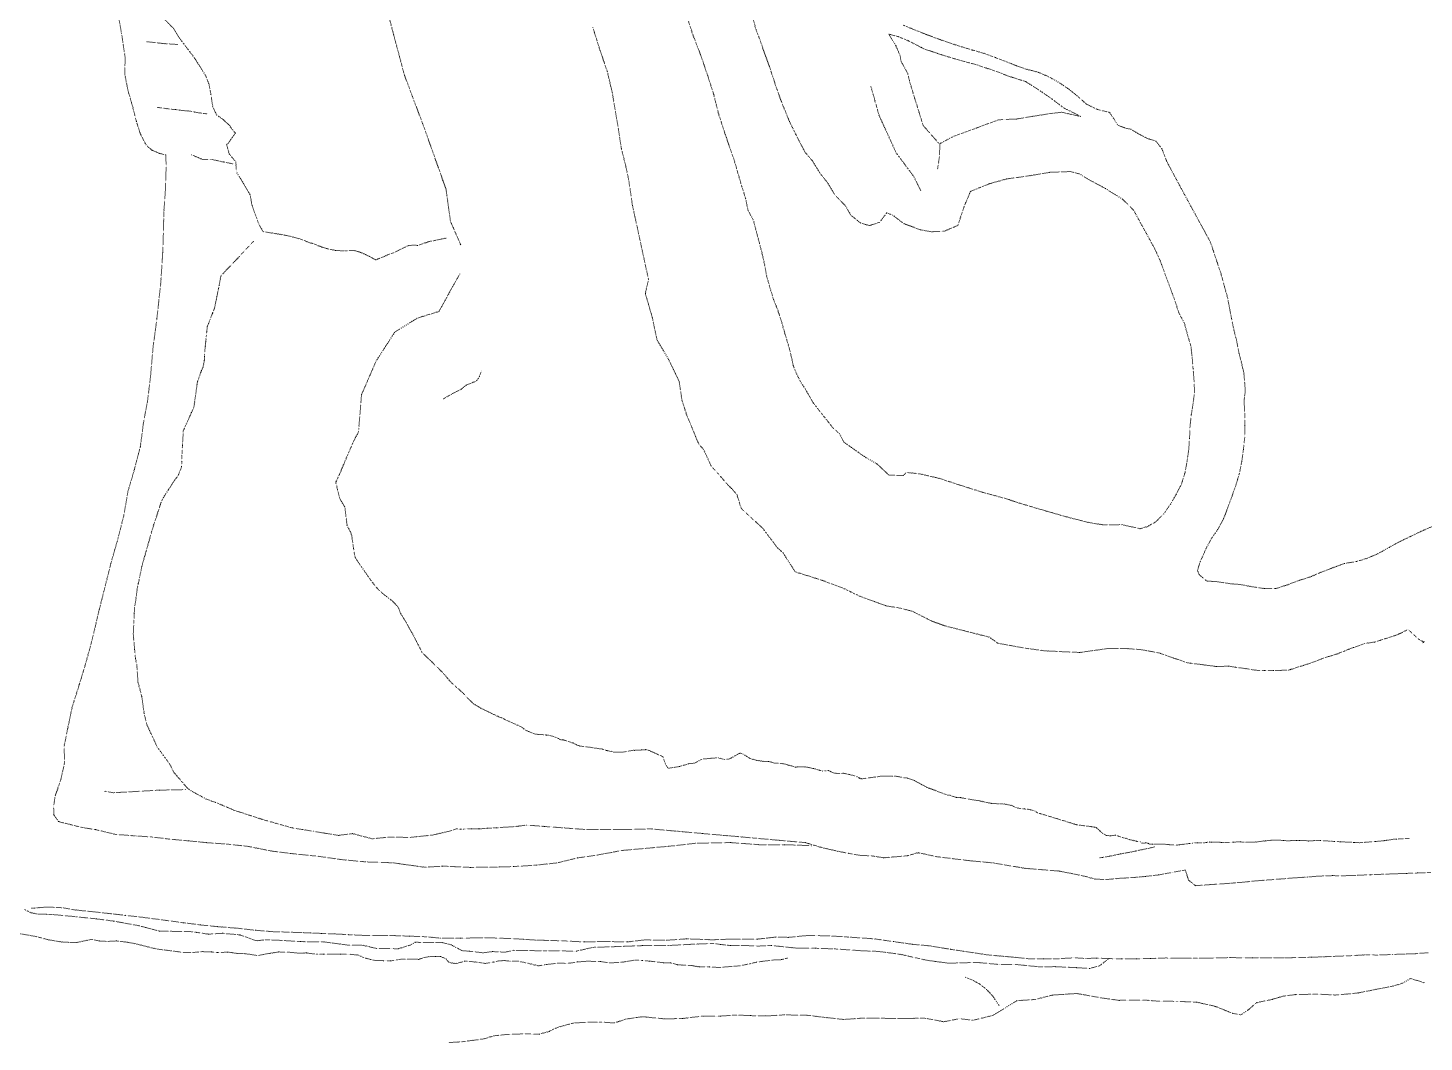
# Model space of a CAD drawing. Extents: x 682410 to 689460, y 7661803 to 7669124.
# Drawn here: x 688074 to 688574, y 7666556 to 7666920 of the extents above; entities that cross this region are included whole.
import ezdxf

# ---------------------------------------------------------------- set-up
doc = ezdxf.new("R2010")
doc.units = 0
doc.header["$MEASUREMENT"] = 0
doc.linetypes.add('DOT', pattern=[0.25, 0, -0.25])
doc.layers.add('02 TOE_Line', color=1, linetype='DOT', lineweight=20)

msp = doc.modelspace()

# ---------------------------------------------------------------- linework, layer by layer
at = {"layer": '02 TOE_Line'}
for points in [[(688106.18, 7666925.19, 4270.03), (688107.5, 7666917.58, 4270.05), (688108.79, 7666909.14, 4270.24), (688108.64, 7666903.11, 4270.23), (688109.75, 7666897.44, 4270.22), (688111.42, 7666891.67, 4270.23), (688112.82, 7666886.12, 4270.21), (688114.27, 7666881.58, 4269.93), (688116.41, 7666877.51, 4270.05), (688118.47, 7666875.79, 4270.11), (688121.15, 7666874.66, 4270.07), (688123.42, 7666874.11, 4270.11), (688123.45, 7666868.72, 4270.09), (688123.24, 7666861.79, 4269.97), (688122.66, 7666853.6, 4269.99), (688122.52, 7666846.59, 4270.15), (688122.26, 7666839.08, 4270.24), (688121.53, 7666827.91, 4270.16), (688120.17, 7666815.49, 4270.45), (688118.76, 7666804.83, 4270.5), (688117.9, 7666794.76, 4270.42), (688116.81, 7666785.85, 4270.45), (688115.36, 7666778.12, 4270.62), (688114.24, 7666769.58, 4270.75), (688112.07, 7666761.21, 4270.73), (688109.77, 7666753.42, 4270.79), (688108.27, 7666744.71, 4270.78), (688106.28, 7666736.82, 4270.85), (688103.65, 7666727.57, 4270.9), (688101.53, 7666719.08, 4270.93), (688099.47, 7666710.96, 4270.82), (688096.95, 7666700.29, 4270.76), (688094.82, 7666692.38, 4270.76), (688092.36, 7666684.26, 4270.78), (688089.82, 7666676.22, 4270.78), (688088.19, 7666668.41, 4270.71), (688086.91, 7666662.17, 4270.98), (688087.08, 7666656.27, 4271.05), (688085.65, 7666649.8, 4271.31), (688083.72, 7666644.36, 4271.47), (688083.15, 7666640.54, 4271.74), (688083.19, 7666637.52, 4271.77), (688084.96, 7666635.06, 4271.99), (688089.21, 7666634, 4272.31), (688092.89, 7666633.06, 4272.25), (688098.19, 7666632.2, 4272.66), (688105.3, 7666630.5, 4273.45), (688111.53, 7666630.02, 4274.23), (688118.44, 7666629.55, 4274.77), (688125, 7666628.77, 4275.12), (688131.54, 7666628.17, 4275.5), (688138.09, 7666627.52, 4275.81), (688145.13, 7666627.03, 4276.39), (688152.91, 7666626.18, 4276.75), (688161.52, 7666624.47, 4277.43), (688169.72, 7666623.48, 4277.94), (688177.35, 7666622.73, 4278.57), (688186.13, 7666621.49, 4279.29), (688195.03, 7666620.63, 4279.98), (688204.78, 7666620.3, 4280.87), (688216.2, 7666618.71, 4281.78), (688222.69, 7666619.12, 4282.25), (688232.59, 7666618.66, 4283.08), (688241.66, 7666618.77, 4283.89), (688248.03, 7666618.96, 4284.54), (688255.76, 7666619.44, 4285.02), (688263.4, 7666620.23, 4285.66), (688271.02, 7666622.05, 4286.25), (688277.72, 7666623.04, 4286.84), (688287.03, 7666624.74, 4288.69), (688296.67, 7666625.6, 4289.34), (688304.89, 7666626.36, 4289.99), (688313.34, 7666627.32, 4290.79), (688325.86, 7666627.56, 4291.74), (688336, 7666626.81, 4292.49), (688345.35, 7666626.8, 4293.1), (688354.95, 7666626.44, 4293.86)], [(688122.12, 7666923.5, 4269.79), (688126.07, 7666919.56, 4272.12), (688128.16, 7666916.13, 4273.97), (688130.33, 7666913.27, 4272.13), (688133.85, 7666908.58, 4272.77), (688137.63, 7666902.54, 4273.17), (688138.79, 7666899.69, 4273.27), (688139.53, 7666895.82, 4273.28), (688140.2, 7666891.38, 4273.24), (688141.57, 7666888.48, 4273.2), (688143.93, 7666886.81, 4274.24), (688146.44, 7666884.51, 4275.55), (688146.49, 7666884.18, 4275.51), (688148.3, 7666881.9, 4276.36), (688147.04, 7666880.19, 4275.2), (688146.08, 7666878.74, 4274.19), (688145.6, 7666878.11, 4273.74), (688145.16, 7666877.92, 4273.39), (688146.08, 7666874.52, 4273.32), (688148.46, 7666871.61, 4273.29), (688148.69, 7666867.99, 4273.1), (688151.46, 7666863.52, 4273.19), (688153.58, 7666859.85, 4273.24), (688154.29, 7666855.93, 4273.26), (688155.72, 7666851.98, 4273.33), (688156.84, 7666849.09, 4273.39), (688158.24, 7666846.62, 4273.43), (688162.86, 7666845.9, 4276.13), (688166.81, 7666845.22, 4278.61), (688169.68, 7666844.49, 4280.45), (688172.37, 7666843.73, 4282.17), (688174.36, 7666842.86, 4283.56), (688176.28, 7666842.25, 4284.8), (688179.48, 7666841.01, 4287), (688181.31, 7666840.48, 4288.19), (688184.24, 7666839.84, 4289.91), (688187.53, 7666839.75, 4291.47), (688190.69, 7666839.89, 4292.95), (688192.05, 7666839.58, 4293.79), (688193.85, 7666838.9, 4294.97), (688195.19, 7666838.3, 4295.91), (688196.4, 7666837.69, 4296.75), (688197.53, 7666837.07, 4297.56), (688198.67, 7666836.51, 4298.36), (688201.31, 7666837.59, 4298.82), (688202.9, 7666838.24, 4299.1), (688205.43, 7666839.22, 4299.59), (688210.2, 7666841.58, 4300.04), (688212.64, 7666841.81, 4300.86), (688213.59, 7666841.62, 4301.12), (688217.56, 7666843, 4300.78), (688219.9, 7666843.48, 4300.57), (688222.37, 7666843.99, 4300.33), (688223.88, 7666844.3, 4300.09)], [(688203.09, 7666924.61, 4301.1), (688205.05, 7666917.26, 4301.07), (688207.01, 7666909.9, 4301.03), (688208.98, 7666902.55, 4300.99), (688212.29, 7666893.73, 4300.94), (688215.6, 7666884.91, 4300.89), (688218.35, 7666877.21, 4300.85), (688221.09, 7666869.51, 4300.81), (688223.83, 7666861.8, 4300.77), (688224.63, 7666856.05, 4300.74), (688225.43, 7666850.29, 4300.71), (688229.08, 7666841.91, 4300.66)], [(688276.48, 7666919.84, 4333.24), (688279.06, 7666911.54, 4333.15), (688281.66, 7666904.06, 4333.28), (688283.38, 7666896.65, 4333.41), (688285.28, 7666885.62, 4333.48), (688286.68, 7666876.44, 4333.43), (688288.35, 7666869.8, 4333.41), (688289.38, 7666864.8, 4333.35), (688290.68, 7666855.95, 4333.28), (688292.44, 7666847.92, 4333.33), (688294.35, 7666839, 4333.28), (688296.42, 7666829.48, 4333.22), (688295.29, 7666824.47, 4332.94), (688297.78, 7666815.81, 4333.83), (688299.45, 7666807.85, 4333.94), (688303.57, 7666800.91, 4334.08), (688307.42, 7666792.93, 4334.2), (688308.42, 7666786.18, 4334.22), (688309.76, 7666781.95, 4334.24), (688310.08, 7666780.92, 4334.24), (688310.11, 7666780.85, 4334.24), (688310.51, 7666779.91, 4334.25), (688311.54, 7666777.51, 4334.26), (688312.04, 7666776.22, 4334.24), (688313.68, 7666772.26, 4334.22), (688313.88, 7666771.8, 4334.22), (688314.53, 7666770.34, 4334.25), (688316.11, 7666768.62, 4334.34), (688318.97, 7666762.44, 4334.36), (688321.5, 7666759.74, 4334.45), (688324.83, 7666755.83, 4334.59), (688326.26, 7666754.51, 4334.5), (688328.16, 7666752.24, 4334.46), (688329.64, 7666747.37, 4334.44), (688332.58, 7666744.63, 4334.46), (688337.37, 7666740.26, 4334.59), (688342.57, 7666733.32, 4334.52), (688344.63, 7666731.51, 4334.51), (688349.01, 7666724.65, 4334.58), (688358.67, 7666721.6, 4334.77), (688366.18, 7666718.79, 4334.53), (688372.36, 7666715.79, 4334.22), (688381.69, 7666712.39, 4333.23), (688385.62, 7666711.82, 4333.06), (688390.89, 7666710.57, 4333.09), (688397.84, 7666707.01, 4333.15), (688402.77, 7666705.23, 4333.25), (688405.69, 7666704.49, 4333.27), (688415.72, 7666701.96, 4333.29), (688418.63, 7666701.23, 4333.15), (688421.64, 7666699.04, 4333.09), (688431.58, 7666697.24, 4332.9), (688438.58, 7666696.3, 4332.69), (688451.06, 7666695.72, 4332.75), (688460.8, 7666697.1, 4332.65), (688468.29, 7666697.09, 4332.66), (688472.86, 7666696.76, 4332.7), (688479.38, 7666695.58, 4332.68), (688482, 7666694.64, 4332.69), (688483.71, 7666694.06, 4332.69), (688484.7, 7666693.72, 4332.69), (688485.29, 7666693.52, 4332.69), (688488.89, 7666692.29, 4332.69), (688489.55, 7666692.06, 4332.69), (688490.83, 7666691.84, 4332.68), (688494.16, 7666691.49, 4332.81), (688494.38, 7666691.47, 4332.82), (688496.11, 7666691.19, 4332.83), (688497.54, 7666691.01, 4332.83), (688498.49, 7666690.89, 4332.83), (688500.1, 7666690.69, 4332.84), (688501.84, 7666690.7, 4333.01), (688502.82, 7666690.76, 4333.11), (688504.35, 7666690.84, 4333.26), (688504.65, 7666690.81, 4333.27), (688506.78, 7666690.44, 4333.28), (688506.85, 7666690.42, 4333.28), (688507.77, 7666690.3, 4333.31), (688508.84, 7666690.18, 4333.35), (688510.16, 7666689.98, 4333.37), (688510.26, 7666689.97, 4333.37), (688511.62, 7666689.77, 4333.38), (688514.74, 7666689.29, 4333.4), (688517.24, 7666689.29, 4333.41), (688520.46, 7666689.3, 4333.41), (688521.15, 7666689.3, 4333.42), (688524.65, 7666689.33, 4333.44), (688525.77, 7666689.34, 4333.45), (688532.61, 7666691.56, 4333.47), (688535, 7666692.34, 4333.48), (688536.78, 7666693.03, 4333.48), (688539.07, 7666693.92, 4333.48), (688541.17, 7666694.55, 4333.49), (688543.24, 7666695.16, 4333.49), (688546.06, 7666696.3, 4333.5), (688548.38, 7666697.24, 4333.5), (688549.29, 7666697.53, 4333.5), (688551.51, 7666698.33, 4333.51), (688553.32, 7666698.96, 4333.51), (688555.45, 7666699.28, 4333.52), (688556.71, 7666699.43, 4333.53), (688558.89, 7666700.13, 4333.53), (688564.41, 7666701.89, 4333.55), (688565.58, 7666702.41, 4333.55), (688565.62, 7666702.43, 4333.55), (688565.99, 7666702.6, 4333.55), (688566.2, 7666702.69, 4333.55), (688566.23, 7666702.7, 4333.55), (688566.63, 7666702.91, 4333.57), (688568.74, 7666703.97, 4333.65), (688572.71, 7666700.32, 4330.06), (688574.06, 7666699.66, 4329.22), (688574.1, 7666699.2, 4328.91), (688574.39, 7666699.56, 4329.06), (688574.46, 7666699.55, 4329.03), (688574.55, 7666699.61, 4329.04)], [(688334.07, 7666922.43, 4351.53), (688334.98, 7666918.93, 4351.79), (688336.47, 7666915.2, 4352.06), (688337.57, 7666911.85, 4352.44), (688339.68, 7666906.1, 4352.73), (688341.08, 7666901.82, 4353.01), (688342.5, 7666897.58, 4353.32), (688344.05, 7666893.24, 4353.67), (688345.75, 7666889.1, 4353.96), (688346.95, 7666886.09, 4354.24), (688349.96, 7666880.06, 4354.66), (688352.51, 7666875.14, 4354.78), (688355.12, 7666872.07, 4355.37), (688358.03, 7666867.38, 4355.67), (688360.5, 7666864.32, 4356.1), (688363.08, 7666859.98, 4356.73), (688367.11, 7666855.73, 4357.01), (688368.94, 7666852.55, 4357.61), (688372.4, 7666849.74, 4357.79), (688375.56, 7666848.76, 4358.08), (688379.23, 7666849.95, 4358.14), (688381.87, 7666853.38, 4358.02), (688384.08, 7666852.44, 4358.35), (688387.94, 7666849.5, 4359.02), (688394.05, 7666847.23, 4359.36), (688397.8, 7666846.57, 4359.33), (688402.45, 7666846.78, 4359.97), (688407.32, 7666848.81, 4360.24), (688409.58, 7666855.62, 4360.93), (688411.86, 7666861.05, 4361.21), (688418.76, 7666863.84, 4361), (688424.82, 7666865.5, 4361.05), (688432.78, 7666866.62, 4361.07), (688440.35, 7666867.89, 4361.1), (688447.75, 7666868.16, 4361.2), (688451.13, 7666867.23, 4361.23), (688454.61, 7666865.1, 4361.28), (688460.29, 7666862.04, 4361.29), (688466.38, 7666858.26, 4361.52), (688470.34, 7666854.29, 4361.54), (688474.28, 7666847.12, 4361.59), (688477.71, 7666840.88, 4361.71), (688479.99, 7666835.97, 4361.64), (688482.32, 7666829.51, 4361.49), (688485.36, 7666821.3, 4361.01), (688486.52, 7666817.51, 4361.05), (688488.57, 7666813.74, 4361.03), (688489.67, 7666809.59, 4360.97), (688490.88, 7666805.61, 4360.94), (688491.34, 7666801.46, 4361.11), (688491.66, 7666797.46, 4361.11), (688492.01, 7666793.27, 4361.03), (688492.2, 7666789.09, 4361), (688491.68, 7666785.08, 4361.02), (688491.03, 7666781.07, 4361), (688490.57, 7666776.89, 4360.9), (688490.4, 7666772.48, 4360.89), (688490.07, 7666768.22, 4360.85), (688489.5, 7666764.12, 4360.83), (688488.78, 7666760.17, 4360.75), (688487.44, 7666756, 4360.67), (688485.57, 7666752.32, 4360.73), (688483.55, 7666748.85, 4360.7), (688481.1, 7666745.37, 4360.76), (688478.08, 7666742.41, 4360.82), (688475.17, 7666740.82, 4360.83), (688472.68, 7666740.1, 4360.95), (688466.05, 7666741.57, 4360.96), (688459.69, 7666741.43, 4360.97), (688454, 7666742.37, 4360.84), (688446.11, 7666744.39, 4360.88), (688436.72, 7666747.09, 4360.85), (688428.78, 7666749.46, 4360.88), (688424.75, 7666750.84, 4360.85), (688417.32, 7666752.82, 4360.75), (688409.99, 7666755.1, 4360.63), (688400.97, 7666758.06, 4360.57), (688393.72, 7666759.76, 4360.67), (688388.95, 7666760.28, 4360.51), (688387.71, 7666759.14, 4360.92), (688382.62, 7666759.33, 4360.96), (688378.41, 7666763.27, 4360.88), (688373.85, 7666765.94, 4360.84), (688369.19, 7666769.22, 4360.96), (688366.47, 7666771.14, 4360.86), (688364.95, 7666774.11, 4360.73), (688362.54, 7666776.28, 4360.63), (688358.98, 7666780.76, 4360.9), (688355.36, 7666785.39, 4360.57), (688352.59, 7666790.27, 4360.75), (688351.03, 7666792.61, 4361.11), (688349.55, 7666795.56, 4360.92), (688348.31, 7666798.59, 4360.69), (688347.62, 7666801.88, 4360.48), (688346.39, 7666806.59, 4360.26), (688345.13, 7666810.7, 4360.09), (688344, 7666814.81, 4359.8), (688342.66, 7666818.77, 4359.55), (688341.24, 7666822.31, 4359.19), (688340.14, 7666825.93, 4358.84), (688338.76, 7666830.73, 4358.5), (688338.15, 7666834.29, 4358.13), (688337.21, 7666838.56, 4357.79), (688336.18, 7666842.56, 4357.48), (688335.11, 7666846.51, 4357.11), (688334.08, 7666850.58, 4356.71), (688332.08, 7666854.31, 4356.55), (688331.22, 7666858.62, 4356.09), (688329.86, 7666862.8, 4355.85), (688327.12, 7666872.28, 4355.01), (688323.95, 7666881.41, 4354.22), (688321.43, 7666889.23, 4353.6), (688319.8, 7666895.83, 4353.16), (688317.58, 7666902.76, 4352.51), (688315.28, 7666909.52, 4352.11), (688312.34, 7666917.16, 4351.38), (688310.79, 7666921.93, 4351.04)], [(688577.75, 7666741.03, 4350.69), (688573.46, 7666739.17, 4350.79), (688569.46, 7666737.25, 4350.82), (688565.42, 7666735.31, 4350.84), (688561.96, 7666733.42, 4350.88), (688558.02, 7666731.18, 4351.01), (688554.04, 7666729.47, 4351.04), (688550.16, 7666728.33, 4351.1), (688545.98, 7666727.65, 4351.04), (688542.24, 7666726.27, 4350.98), (688537.93, 7666724.63, 4350.92), (688533.59, 7666722.79, 4350.85), (688529.66, 7666721.55, 4350.79), (688525.28, 7666719.89, 4350.82), (688521.24, 7666718.62, 4350.83), (688517.12, 7666718.67, 4350.87), (688512.79, 7666719.29, 4350.81), (688508.6, 7666720.08, 4350.82), (688505.06, 7666720.36, 4350.8), (688500.13, 7666721.13, 4350.89), (688496.63, 7666721.32, 4350.79), (688493.92, 7666723.53, 4350.91), (688493.21, 7666725.17, 4350.87), (688494.26, 7666728.32, 4350.81), (688496.31, 7666732.98, 4350.52), (688498.22, 7666736.52, 4350.5), (688500.53, 7666739.85, 4350.5), (688502.58, 7666743.61, 4350.57), (688504.12, 7666747.67, 4350.51), (688505.6, 7666751.65, 4350.5), (688507.03, 7666755.78, 4350.5), (688508.27, 7666759.97, 4350.57), (688509.13, 7666764.25, 4350.58), (688509.71, 7666768.51, 4350.65), (688510.17, 7666772.65, 4350.76), (688510.21, 7666777.11, 4350.62), (688510.18, 7666781.25, 4350.61), (688509.95, 7666785.95, 4350.6), (688510.38, 7666789.58, 4350.63), (688509.91, 7666795.68, 4350.61), (688509.14, 7666799.12, 4350.64), (688508.12, 7666803.07, 4350.63), (688507.28, 7666807.5, 4350.58), (688506.33, 7666811.27, 4350.54), (688505.42, 7666815.6, 4350.52), (688504.69, 7666819.48, 4350.5), (688504.1, 7666822.6, 4350.5), (688501.7, 7666831.42, 4350.49), (688497.89, 7666842.85, 4350.49), (688491.68, 7666854.27, 4350.48), (688487.4, 7666862.09, 4350.48), (688482.2, 7666871.83, 4350.48), (688480.57, 7666876.19, 4350.82), (688478.33, 7666879.06, 4350.77), (688475.09, 7666880.1, 4350.67), (688472.78, 7666881.32, 4350.73), (688469.31, 7666883.35, 4350.64), (688467.36, 7666883.75, 4350.91), (688464.69, 7666884.76, 4350.85), (688463.48, 7666886.76, 4350.78), (688461.71, 7666889.38, 4351.3), (688457.34, 7666890.43, 4351.24), (688453.41, 7666892.34, 4351.34), (688450.19, 7666895.23, 4351.4), (688446.78, 7666897.96, 4351.43), (688443.3, 7666900.26, 4351.48), (688439.75, 7666902.23, 4351.44), (688436.05, 7666903.8, 4351.42), (688432.14, 7666904.78, 4351.39), (688428.34, 7666906.09, 4351.46), (688424.57, 7666907.59, 4351.43), (688420.82, 7666909.02, 4351.49), (688416.72, 7666910.53, 4351.51), (688412.59, 7666911.73, 4351.48), (688408.33, 7666912.98, 4351.42), (688404.04, 7666914.4, 4351.26), (688399.83, 7666915.87, 4351.14), (688395.69, 7666917.44, 4351.16), (688391.51, 7666919.09, 4351.04), (688387.71, 7666920.68, 4350.87)], [(688127.64, 7666913.72, 4271.83), (688122.98, 7666914.02, 4271.62), (688116.3, 7666914.73, 4270.96)], [(688400.43, 7666878.36, 4350.47), (688394.87, 7666884.7, 4350.45), (688391.25, 7666896.41, 4350.42), (688390.14, 7666900.17, 4350.41), (688389.32, 7666903.4, 4350.57), (688386.89, 7666907.8, 4350.66), (688386.69, 7666909.56, 4350.6), (688385.04, 7666913.38, 4350.47), (688382.56, 7666917.46, 4350.2), (688386.17, 7666916.46, 4350.12), (688389.68, 7666914.99, 4350.03), (688395.12, 7666912.18, 4349.96), (688401.33, 7666910.07, 4349.94), (688407.09, 7666908.31, 4350.02), (688414.14, 7666906.4, 4349.97), (688421.14, 7666904.07, 4349.99), (688425.45, 7666902.38, 4350.03), (688431.7, 7666900.39, 4350.06), (688435.98, 7666897.67, 4350.14), (688440.75, 7666894.42, 4350.29), (688445.29, 7666890.99, 4350.45), (688451.33, 7666887.91, 4350.51), (688444.57, 7666889.42, 4350.46), (688440.35, 7666888.92, 4350.38), (688433.92, 7666887.94, 4350.31), (688428.3, 7666886.99, 4350.31), (688422.01, 7666886.73, 4350.29), (688417.69, 7666885.2, 4350.3), (688413.92, 7666883.72, 4350.34), (688405.36, 7666880.59, 4350.42), (688400.9, 7666878.16, 4350.47), (688400.71, 7666873.39, 4353.36), (688400.09, 7666869.17, 4355.63)], [(688376.14, 7666898.78, 4354.94), (688377.62, 7666893.51, 4355.26), (688379.1, 7666888.24, 4355.57), (688381.15, 7666883.76, 4355.94), (688383.2, 7666879.29, 4356.32), (688385.25, 7666874.81, 4356.69), (688388.37, 7666870.63, 4357.16), (688391.49, 7666866.45, 4357.62), (688394.01, 7666861.35, 4358.1)], [(688120.28, 7666891.15, 4271.29), (688121.32, 7666891.03, 4271.4), (688123.38, 7666890.76, 4271.54), (688125.31, 7666890.49, 4271.71), (688126.94, 7666890.38, 4271.87), (688129.51, 7666890.02, 4272.18), (688131.04, 7666889.93, 4272.34), (688133.71, 7666889.51, 4272.46), (688135.31, 7666889.2, 4272.67), (688136.91, 7666889.03, 4272.79), (688138.31, 7666888.8, 4272.9)], [(688147.56, 7666870.89, 4273.05), (688143.91, 7666871.61, 4273.01), (688139.66, 7666872.51, 4272.96), (688136.51, 7666872.48, 4272.93), (688132.57, 7666874.2, 4272.88)], [(688576.91, 7666616.81, 4310.66), (688572.14, 7666616.66, 4310.34), (688568.12, 7666616.51, 4310.05), (688564.07, 7666616.38, 4309.81), (688559.31, 7666616.18, 4309.5), (688555.3, 7666616.04, 4309.2), (688550.54, 7666615.82, 4308.84), (688545.96, 7666615.68, 4308.49), (688541.51, 7666615.7, 4308.1), (688537.05, 7666615.55, 4307.69), (688532.49, 7666615.19, 4307.34), (688527.88, 7666614.9, 4306.99), (688523.35, 7666614.53, 4306.65), (688518.84, 7666614.18, 4306.36), (688514.27, 7666613.85, 4306.05), (688509.73, 7666613.36, 4305.67), (688505.25, 7666612.99, 4305.36), (688500.82, 7666612.69, 4305.06), (688496.61, 7666612.4, 4304.73), (688492.53, 7666612.1, 4304.42), (688490.07, 7666614.09, 4304.28), (688489.12, 7666616.9, 4304.16), (688488.94, 7666617.69, 4304.62), (688484.21, 7666616.87, 4304.22), (688479.25, 7666615.95, 4303.87), (688474.47, 7666615.4, 4303.51), (688469.85, 7666615.01, 4303.18), (688465.52, 7666614.75, 4302.83), (688460.89, 7666614.34, 4302.44), (688456.8, 7666614.4, 4302.05), (688452.49, 7666615.57, 4301.69), (688443.72, 7666617.34, 4300.9), (688431.45, 7666618.32, 4300.23), (688419.92, 7666620.28, 4299.21), (688411.82, 7666621.02, 4298.5), (688399.8, 7666622.49, 4297.63), (688393.07, 7666623.94, 4297.08), (688389.16, 7666622.82, 4296.69), (688384.74, 7666622.45, 4296.13), (688380.62, 7666622.1, 4295.63), (688376.41, 7666622.8, 4295.17), (688372.49, 7666622.95, 4294.78), (688368.15, 7666623.72, 4294.37), (688364.43, 7666624.42, 4294.11), (688358.61, 7666625.75, 4293.81), (688352.68, 7666627.54, 4294.06), (688343.45, 7666628.36, 4293.64), (688334.21, 7666629.18, 4293.22), (688324.98, 7666630, 4292.8), (688315.74, 7666630.82, 4292.38), (688306.51, 7666631.64, 4291.97), (688297.27, 7666632.47, 4291.55), (688287.41, 7666632.23, 4290.42), (688280.42, 7666632.25, 4289.08), (688273.42, 7666632.27, 4287.74), (688266.23, 7666632.81, 4285.59), (688259.03, 7666633.35, 4283.43), (688252.72, 7666633.84, 4282.28), (688249.75, 7666633.43, 4282.19), (688249.65, 7666633.42, 4282.19), (688249.36, 7666633.39, 4282.18), (688248.2, 7666633.28, 4282.13), (688247.15, 7666633.21, 4282.11), (688244.56, 7666633.04, 4282.06), (688241.92, 7666632.87, 4282.01), (688240.55, 7666632.8, 4281.99), (688238.57, 7666632.69, 4281.96), (688238.04, 7666632.64, 4281.94), (688237.38, 7666632.58, 4281.92), (688235.79, 7666632.5, 4281.9), (688235.68, 7666632.49, 4281.9), (688235.5, 7666632.49, 4281.9), (688234.85, 7666632.47, 4281.88), (688232.85, 7666632.45, 4281.86), (688230.62, 7666632.43, 4281.83), (688230.09, 7666632.42, 4281.82), (688229.79, 7666632.41, 4281.81), (688228.91, 7666632.38, 4281.79), (688228.7, 7666632.38, 4281.79), (688227.51, 7666632.48, 4281.75), (688225.14, 7666631.65, 4281.76), (688218.76, 7666630.22, 4281.9), (688211.13, 7666629.43, 4282.43), (688202.89, 7666629.46, 4282.01), (688197.31, 7666628.91, 4281.6), (688190.31, 7666630.77, 4280.99), (688185.25, 7666630.14, 4281.01), (688176.12, 7666631.62, 4280.57), (688168.66, 7666632.83, 4280.2), (688157.82, 7666635.9, 4278.68), (688148.1, 7666639.08, 4277.1), (688147.69, 7666639.22, 4277.04), (688147.39, 7666639.37, 4277.02), (688141.03, 7666642.04, 4276.33), (688140.29, 7666642.25, 4276.18), (688140.19, 7666642.29, 4276.17), (688139.64, 7666642.52, 4276.11), (688138.14, 7666643.01, 4275.87), (688132.73, 7666645.94, 4274.39), (688131.26, 7666646.94, 4274.09), (688130.4, 7666647.91, 4274.1), (688127.26, 7666651.56, 4274.19), (688126.23, 7666652.76, 4274.22), (688125.69, 7666653.89, 4274.24), (688125.03, 7666655.25, 4274.25), (688124.46, 7666656.13, 4274.16), (688120.32, 7666661.77, 4273.94), (688116.49, 7666670.01, 4273.92), (688115.61, 7666673.95, 4273.91), (688114.73, 7666679.94, 4273.9), (688113.38, 7666685.13, 4273.89), (688112.98, 7666691.26, 4273.86), (688112.91, 7666691.61, 4273.86), (688112.77, 7666692.3, 4273.87), (688112.5, 7666693.56, 4273.86), (688112.19, 7666696.78, 4273.86), (688112.11, 7666697.75, 4273.87), (688111.8, 7666701.04, 4273.87), (688111.78, 7666701.26, 4273.87), (688111.71, 7666702.44, 4273.9), (688111.78, 7666703.49, 4273.93), (688111.89, 7666706.33, 4273.95), (688112.03, 7666708.84, 4273.99), (688112.06, 7666709.7, 4274), (688112.11, 7666711.19, 4274), (688112.13, 7666711.35, 4274), (688112.3, 7666712.61, 4274.02), (688112.46, 7666713.7, 4274.03), (688112.63, 7666714.82, 4274.06), (688112.94, 7666717.27, 4274.07), (688113.18, 7666719.02, 4274.09), (688113.33, 7666719.69, 4274.1), (688113.51, 7666720.49, 4274.1), (688113.94, 7666722.45, 4274.11), (688114.21, 7666723.8, 4274.1), (688114.61, 7666725.71, 4274.1), (688114.78, 7666726.57, 4274.09), (688115.24, 7666728.3, 4274.06), (688115.8, 7666730.24, 4274.06), (688115.92, 7666730.65, 4274.06), (688116.28, 7666731.93, 4274.05), (688116.77, 7666733.65, 4274.04), (688117.2, 7666735.16, 4274.03), (688117.34, 7666735.67, 4274.03), (688117.58, 7666736.52, 4274.02), (688118.28, 7666738.96, 4273.99), (688118.59, 7666739.97, 4273.99), (688118.69, 7666740.34, 4273.98), (688119.07, 7666741.63, 4273.97), (688119.51, 7666742.94, 4273.95), (688119.51, 7666742.95, 4273.95), (688120.1, 7666744.66, 4273.95), (688120.83, 7666746.97, 4273.89), (688121.66, 7666749.47, 4273.85), (688121.9, 7666750.15, 4273.85), (688122.48, 7666751.15, 4273.84), (688122.81, 7666751.75, 4273.83), (688124.18, 7666753.92, 4273.78), (688125.51, 7666755.94, 4273.77), (688126.52, 7666757.52, 4273.75), (688126.54, 7666757.55, 4273.75), (688127.78, 7666759.06, 4273.74), (688128.7, 7666761.49, 4273.73), (688129, 7666762.29, 4273.72), (688129.02, 7666762.37, 4273.72), (688129.08, 7666764.16, 4273.72), (688129.11, 7666765.51, 4273.72), (688129.13, 7666766.42, 4273.72), (688129.18, 7666767.12, 4273.71), (688129.22, 7666768.22, 4273.69), (688129.3, 7666769.44, 4273.69), (688129.34, 7666770.03, 4273.69), (688129.4, 7666771.17, 4273.67), (688129.63, 7666774.71, 4273.66), (688129.65, 7666775.23, 4273.65), (688129.89, 7666775.8, 4273.65), (688129.99, 7666776.02, 4273.65), (688130.41, 7666776.97, 4273.63), (688131.89, 7666780.23, 4273.64), (688132.18, 7666780.87, 4273.64), (688132.51, 7666781.63, 4273.63), (688132.57, 7666781.77, 4273.63), (688133.44, 7666783.7, 4273.62), (688133.65, 7666785.18, 4273.61), (688133.78, 7666786.13, 4273.61), (688133.83, 7666786.5, 4273.6), (688133.86, 7666786.71, 4273.6), (688134.04, 7666788.05, 4273.59), (688134.4, 7666790.54, 4273.58), (688134.56, 7666791.8, 4273.56), (688134.7, 7666792.73, 4273.56), (688134.84, 7666793.11, 4273.56), (688135.07, 7666793.75, 4273.57), (688135.58, 7666795.18, 4273.57), (688135.97, 7666796.24, 4273.58), (688136.15, 7666796.75, 4273.58), (688136.18, 7666796.84, 4273.58), (688136.71, 7666798.08, 4273.58), (688137.17, 7666800.28, 4273.57), (688137.17, 7666800.4, 4273.57), (688137.25, 7666801.34, 4273.57), (688137.28, 7666801.82, 4273.57), (688137.27, 7666801.93, 4273.57), (688137.21, 7666802.53, 4273.56), (688137.53, 7666805.54, 4273.55), (688137.62, 7666806.39, 4273.54), (688137.7, 7666807.36, 4273.52), (688137.77, 7666808.05, 4273.52), (688137.8, 7666808.37, 4273.52), (688137.94, 7666809.69, 4273.51), (688138.06, 7666810.86, 4273.5), (688138.1, 7666811.3, 4273.5), (688138.19, 7666812.15, 4273.49), (688138.24, 7666812.55, 4273.49), (688139.23, 7666815.09, 4273.49), (688139.77, 7666816.46, 4273.49), (688140.14, 7666817.43, 4273.48), (688140.22, 7666817.63, 4273.48), (688140.34, 7666817.94, 4273.49), (688140.61, 7666818.63, 4273.49), (688140.87, 7666819.29, 4273.49), (688141.1, 7666820.42, 4273.49), (688141.16, 7666820.73, 4273.49), (688141.33, 7666821.64, 4273.48), (688141.5, 7666822.46, 4273.48), (688141.67, 7666823.36, 4273.48), (688141.88, 7666824.31, 4273.49), (688142.25, 7666826.21, 4273.48), (688142.5, 7666827.48, 4273.47), (688142.93, 7666829.7, 4273.46), (688143.16, 7666830.77, 4273.47), (688143.17, 7666830.83, 4273.47), (688143.84, 7666831.53, 4273.47), (688145.28, 7666833.03, 4273.49), (688146.25, 7666834.04, 4273.5), (688147.23, 7666835.05, 4273.51), (688147.66, 7666835.51, 4273.51), (688147.92, 7666835.79, 4273.51), (688148.13, 7666836.01, 4273.5), (688149.2, 7666837.16, 4273.5), (688149.51, 7666837.5, 4273.5), (688151.65, 7666839.81, 4273.47), (688154.86, 7666843.23, 4273.46)], [(688228.77, 7666831.47, 4303.73), (688224.95, 7666824.64, 4304.48), (688221.33, 7666818.01, 4305.18), (688213.49, 7666815.59, 4304.08), (688205.45, 7666810.57, 4302.67), (688202.13, 7666805.44, 4302.62), (688198.82, 7666800.31, 4302.56), (688196.18, 7666794.25, 4302.65), (688193.55, 7666788.18, 4302.74), (688192.54, 7666775.94, 4303.73), (688192.38, 7666774.62, 4303.71), (688191.42, 7666772.95, 4303.58), (688190.49, 7666770.94, 4303.45), (688190.35, 7666770.63, 4303.43), (688188.1, 7666765.5, 4303.12), (688187.46, 7666763.91, 4303.06), (688186.68, 7666762.14, 4302.95), (688186.03, 7666760.45, 4302.91), (688184.3, 7666756.79, 4302.6), (688184.65, 7666755.32, 4302.6), (688185.71, 7666750.89, 4302.58), (688187.59, 7666747.76, 4303.38), (688188.35, 7666741.25, 4302.8), (688189.18, 7666739.68, 4303.11), (688189.65, 7666738.72, 4303.28), (688190, 7666737.61, 4303.34), (688190.7, 7666733.02, 4303.04), (688190.95, 7666731.35, 4302.93), (688191.17, 7666730.32, 4302.91), (688191.31, 7666729.72, 4302.91), (688192.04, 7666728.56, 4302.88), (688196.97, 7666721.47, 4302.98), (688197.97, 7666720.18, 4303.07), (688198.61, 7666719.4, 4303.13), (688199.16, 7666718.7, 4303.19), (688200.3, 7666717.59, 4303.43), (688201.4, 7666716.68, 4303.64), (688201.81, 7666716.32, 4303.7), (688203.26, 7666715.23, 4303.89), (688204.79, 7666714, 4304.11), (688205.24, 7666713.53, 4304.12), (688205.64, 7666713.1, 4304.13), (688206.35, 7666712.36, 4304.16), (688206.92, 7666711.44, 4304.2), (688207.38, 7666710.07, 4304.25), (688207.47, 7666709.82, 4304.26), (688208.46, 7666708.34, 4304.36), (688208.87, 7666707.62, 4304.36), (688209.05, 7666707.29, 4304.36), (688209.6, 7666706.33, 4304.36), (688210.62, 7666704.54, 4304.35), (688212.06, 7666702, 4304.35), (688213.24, 7666699.66, 4304.24), (688214.38, 7666697.4, 4304.15), (688215.23, 7666695.73, 4304.07), (688220.76, 7666690.36, 4303.86), (688222.45, 7666688.71, 4303.8), (688223.67, 7666687.29, 4303.74), (688224.87, 7666685.89, 4303.68), (688225.27, 7666685.42, 4303.66), (688225.64, 7666684.98, 4303.63), (688225.79, 7666684.84, 4303.63), (688229.97, 7666681.13, 4303.54), (688231.74, 7666679.18, 4303.29), (688232.22, 7666678.72, 4303.26), (688233.84, 7666677.22, 4303.19), (688235.65, 7666676.12, 4303.14), (688235.75, 7666676.07, 4303.14), (688236.38, 7666675.69, 4303.13), (688243.04, 7666672.52, 4303.5), (688243.85, 7666672.33, 4303.67), (688244.5, 7666671.98, 4303.68), (688244.54, 7666671.97, 4303.68), (688245.01, 7666671.6, 4303.56), (688246.07, 7666671.2, 4303.57), (688251.08, 7666668.93, 4303.37), (688251.77, 7666668.31, 4303.13), (688252.64, 7666667.69, 4302.94), (688253.6, 7666667.33, 4302.96), (688255.93, 7666666.46, 4302.99), (688257.67, 7666666.26, 4303.07), (688258.63, 7666666.25, 4303.19), (688258.73, 7666666.24, 4303.19), (688259.9, 7666666.12, 4303.26), (688260.75, 7666666.04, 4303.31), (688261.91, 7666665.73, 4303.36), (688263.39, 7666665.15, 4303.4), (688264.12, 7666664.85, 4303.42), (688264.98, 7666664.34, 4303.33), (688265.55, 7666664.44, 4303.57), (688265.66, 7666664.46, 4303.62), (688269.56, 7666663.2, 4303.94), (688270.7, 7666662.54, 4303.85), (688270.72, 7666662.52, 4303.85), (688271.92, 7666662.15, 4303.76), (688275.39, 7666661.73, 4303.96), (688277.1, 7666661.46, 4304.01), (688279.45, 7666661.15, 4304.14), (688279.94, 7666661.09, 4304.16), (688281.47, 7666660.56, 4304), (688281.71, 7666660.49, 4303.99), (688282.9, 7666660.28, 4303.95), (688283.93, 7666660.03, 4303.86), (688284.4, 7666659.92, 4303.83), (688287.23, 7666660.01, 4304.15), (688291.26, 7666660.68, 4305.01), (688291.33, 7666660.65, 4304.99), (688291.44, 7666660.63, 4304.99), (688291.67, 7666660.72, 4305.07), (688291.68, 7666660.72, 4305.07), (688294.06, 7666660.76, 4305.02), (688295.24, 7666660.87, 4305), (688295.46, 7666660.9, 4304.99), (688296.4, 7666660.66, 4304.98), (688297.18, 7666660.32, 4304.98), (688298.65, 7666659.69, 4304.98), (688298.74, 7666659.65, 4304.97), (688300.31, 7666658.92, 4304.94), (688301.5, 7666658.41, 4304.94), (688302.6, 7666655.46, 4303.28), (688303.49, 7666654.22, 4302.33), (688307.55, 7666654.84, 4302.51), (688310.79, 7666655.83, 4303), (688312.95, 7666656.03, 4303), (688315.5, 7666657.46, 4303.86), (688317.97, 7666657.71, 4303.88), (688321.37, 7666657.97, 4303.84), (688321.7, 7666657.87, 4303.75), (688323.51, 7666657.35, 4303.24), (688325.23, 7666657.45, 4303.19), (688326.04, 7666657.87, 4303.2), (688327.31, 7666658.56, 4303.25), (688328.76, 7666659.43, 4303.31), (688329.43, 7666659.65, 4303.32), (688329.47, 7666659.67, 4303.32), (688329.95, 7666659.5, 4303.29), (688331.01, 7666658.86, 4303.19), (688331.3, 7666658.67, 4303.16), (688332.85, 7666657.71, 4303.02), (688335.29, 7666657.04, 4302.91), (688335.66, 7666656.99, 4302.93), (688337.57, 7666656.67, 4303.03), (688339.56, 7666656.64, 4303.35), (688341.67, 7666656.07, 4303.3), (688341.71, 7666656.08, 4303.3), (688344.97, 7666655.82, 4303.22), (688345.43, 7666655.68, 4303.19), (688347.58, 7666655.03, 4303.07), (688349.17, 7666654.56, 4302.98), (688349.21, 7666654.56, 4302.99), (688350.11, 7666654.77, 4303.17), (688353.43, 7666654.62, 4303.18), (688353.74, 7666654.54, 4303.13), (688355.15, 7666654.14, 4302.89), (688355.59, 7666654.1, 4302.88), (688356.14, 7666653.95, 4302.87), (688357.63, 7666653.52, 4302.82), (688357.73, 7666653.49, 4302.81), (688358.65, 7666653.22, 4302.78), (688360.07, 7666653.31, 4303.08), (688360.89, 7666653.37, 4303.26), (688361.09, 7666653.33, 4303.26), (688361.99, 7666652.88, 4303.1), (688362.65, 7666652.55, 4302.97), (688364.39, 7666652.28, 4303.06), (688365.79, 7666652.37, 4303.36), (688366.22, 7666652.4, 4303.45), (688368.19, 7666652.04, 4303.51), (688370.24, 7666651.53, 4303.49), (688370.84, 7666651.42, 4303.51), (688371.92, 7666650.73, 4303.19), (688372.8, 7666650.39, 4302.94), (688378.45, 7666651.17, 4303.42), (688380.22, 7666651.42, 4303.57), (688382.69, 7666651.37, 4303.75), (688383.97, 7666651.33, 4303.84), (688385.38, 7666651.33, 4303.97), (688387.99, 7666650.82, 4303.85), (688388.49, 7666650.82, 4303.84), (688389.33, 7666650.69, 4303.73), (688389.69, 7666650.51, 4303.67), (688390.03, 7666650.41, 4303.66), (688391, 7666650.09, 4303.61), (688391.91, 7666649.69, 4303.57), (688393.55, 7666648.83, 4303.48), (688396.12, 7666647.41, 4303.34), (688397.44, 7666646.91, 4303.27), (688403.63, 7666644.59, 4302.96), (688404.57, 7666644.5, 4303.1), (688405.72, 7666644.03, 4303.01), (688406.86, 7666643.77, 4303.07), (688407.69, 7666643.73, 4303.11), (688408.21, 7666643.68, 4303.11), (688408.32, 7666643.67, 4303.11), (688413.55, 7666642.73, 4302.98), (688414.65, 7666642.59, 4302.99), (688415.17, 7666642.58, 4302.99), (688415.6, 7666642.45, 4303), (688416.7, 7666642.13, 4303.02), (688417.19, 7666642.03, 4303.06), (688419.54, 7666641.58, 4303.28), (688422.6, 7666641.46, 4303.57), (688423.84, 7666641.41, 4303.69), (688424.96, 7666641.19, 4303.8), (688426.69, 7666640.85, 4303.96), (688428.09, 7666640.18, 4303.82), (688429.29, 7666639.81, 4303.84), (688431.2, 7666639.62, 4303.87), (688432.2, 7666639.56, 4303.88), (688432.6, 7666639.47, 4303.89), (688433.5, 7666639.29, 4303.91), (688434.64, 7666639, 4303.93), (688435.38, 7666638.56, 4303.94), (688435.59, 7666638.44, 4303.95), (688435.86, 7666638.19, 4303.96), (688437.07, 7666637.89, 4304), (688448, 7666634.54, 4303.92), (688449.91, 7666633.95, 4303.9), (688450.42, 7666633.86, 4303.9), (688450.96, 7666633.8, 4303.91), (688455.4, 7666633.24, 4304.04), (688455.43, 7666633.24, 4304.04), (688456.25, 7666633.1, 4304.05), (688456.43, 7666633.06, 4304.05), (688456.95, 7666632.93, 4304.05), (688459.22, 7666630.9, 4303.04), (688460.13, 7666630.32, 4302.81), (688460.67, 7666630.11, 4302.65), (688460.69, 7666630.11, 4302.66), (688461.91, 7666630, 4302.88), (688462.2, 7666630.01, 4302.93), (688463.83, 7666630.19, 4303.33), (688464.96, 7666629.88, 4303.3), (688466.42, 7666629.37, 4303.18), (688466.91, 7666629.24, 4303.16), (688467.67, 7666629.07, 4303.17), (688467.68, 7666629.07, 4303.17), (688468.98, 7666628.61, 4303.09), (688469.03, 7666628.59, 4303.09), (688470.13, 7666628.35, 4303.03), (688471.29, 7666628.03, 4302.94), (688471.36, 7666628.01, 4302.93), (688472.7, 7666627.84, 4302.95), (688472.72, 7666627.83, 4302.96), (688473.44, 7666627.34, 4302.78), (688473.8, 7666627.37, 4302.89), (688474.74, 7666627.45, 4303.17), (688475.13, 7666627.5, 4303.28), (688475.68, 7666627.19, 4303.17), (688475.97, 7666627.03, 4303.12), (688476.98, 7666627, 4303.29), (688477.27, 7666626.99, 4303.34), (688477.54, 7666626.99, 4303.39), (688479.63, 7666626.97, 4303.79), (688479.98, 7666626.96, 4303.85), (688480.68, 7666626.96, 4303.98), (688481.17, 7666626.97, 4304.09), (688482.44, 7666626.86, 4304.26), (688482.58, 7666626.85, 4304.28), (688483.24, 7666626.79, 4304.36), (688483.91, 7666626.76, 4304.47), (688485.56, 7666626.63, 4304.7), (688485.99, 7666626.68, 4304.73), (688486.8, 7666626.79, 4304.78), (688487.98, 7666626.93, 4304.85), (688489.21, 7666627.08, 4304.93), (688490.51, 7666627.27, 4305.03), (688490.69, 7666627.3, 4305.05), (688491.52, 7666627.4, 4305.1), (688491.65, 7666627.41, 4305.11), (688492.3, 7666627.42, 4305.18), (688492.77, 7666627.42, 4305.22), (688493.17, 7666627.43, 4305.26), (688493.25, 7666627.43, 4305.27), (688495.3, 7666627.51, 4305.51), (688495.68, 7666627.51, 4305.55), (688496.35, 7666627.61, 4305.59), (688496.53, 7666627.63, 4305.6), (688496.8, 7666627.67, 4305.62), (688497.44, 7666627.75, 4305.65), (688497.57, 7666627.77, 4305.66), (688497.76, 7666627.76, 4305.68), (688498.37, 7666627.72, 4305.75), (688499.12, 7666627.7, 4305.85), (688501.02, 7666627.67, 4306.11), (688501.43, 7666627.65, 4306.16), (688501.96, 7666627.63, 4306.22), (688501.97, 7666627.63, 4306.22), (688502.99, 7666627.59, 4306.35), (688503.4, 7666627.59, 4306.41), (688506.07, 7666627.72, 4306.71), (688506.18, 7666627.72, 4306.73), (688507.46, 7666627.78, 4306.87), (688508.83, 7666627.77, 4307.06), (688509.93, 7666627.76, 4307.22), (688512.42, 7666627.68, 4307.52), (688513.51, 7666627.67, 4307.67), (688516.72, 7666628.08, 4307.92), (688517.68, 7666628.18, 4307.98), (688518.36, 7666628.25, 4308.02), (688520.2, 7666628.45, 4308.14), (688522.7, 7666628.4, 4308.45), (688522.92, 7666628.38, 4308.47), (688524.12, 7666628.29, 4308.57), (688525.92, 7666628.21, 4308.77), (688528.63, 7666628.33, 4308.95), (688528.84, 7666628.34, 4308.96), (688529.84, 7666628.36, 4309.02), (688531.69, 7666628.35, 4309.15), (688532.13, 7666628.28, 4309.22), (688533.1, 7666628.11, 4309.36), (688533.76, 7666628.15, 4309.37), (688535.68, 7666628.31, 4309.43), (688537.31, 7666628.32, 4309.55), (688540.76, 7666628.07, 4309.95), (688542.33, 7666627.97, 4310.14), (688544.55, 7666627.85, 4310.4), (688544.56, 7666627.85, 4310.4), (688545.16, 7666627.81, 4310.46), (688549.05, 7666627.62, 4310.93), (688549.26, 7666627.61, 4310.96), (688549.56, 7666627.59, 4310.99), (688551.32, 7666627.52, 4311.22), (688553.15, 7666627.64, 4311.35), (688556.97, 7666627.93, 4311.66), (688557.19, 7666627.95, 4311.68), (688558.4, 7666628.07, 4311.8), (688560.45, 7666628.27, 4311.99), (688561.03, 7666628.37, 4312.03), (688561.64, 7666628.46, 4312.06), (688563.39, 7666628.74, 4312.15), (688564.61, 7666628.81, 4312.28), (688564.91, 7666628.82, 4312.31), (688565.43, 7666628.85, 4312.36), (688568.7, 7666629.03, 4312.72), (688569.21, 7666629.05, 4312.79)], [(688222.86, 7666786.66, 4322.45), (688223.24, 7666786.89, 4322.47), (688226.18, 7666788.54, 4322.7), (688227.57, 7666789.25, 4322.8), (688229.38, 7666790.21, 4322.92), (688230.13, 7666790.79, 4322.86), (688231.14, 7666791.65, 4322.73), (688231.17, 7666791.67, 4322.73), (688233.16, 7666792.43, 4322.94), (688234.81, 7666793.1, 4323.09), (688235.85, 7666794.77, 4323.12), (688236.55, 7666796.75, 4323.09)], [(688121.1, 7666646.36, 4274.05), (688104.7, 7666645.44, 4273.73), (688101.33, 7666645.97, 4273.66)], [(688130.46, 7666646.56, 4274.08), (688121.1, 7666646.36, 4274.05)], [(688477.85, 7666626.02, 4304.09), (688477.49, 7666625.91, 4304.09), (688477.09, 7666625.82, 4304.09), (688475.48, 7666625.46, 4304.09), (688474.47, 7666625.25, 4304.09), (688473.43, 7666625.02, 4304.09), (688473.28, 7666624.99, 4304.09), (688471.78, 7666624.69, 4304.09), (688470.85, 7666624.49, 4304.09), (688469.5, 7666624.2, 4304.09), (688468.5, 7666624.01, 4304.09), (688467.81, 7666623.9, 4304.09), (688465.65, 7666623.5, 4304.09), (688465.64, 7666623.49, 4304.09), (688464.82, 7666623.33, 4304.09), (688462.94, 7666622.93, 4304.09), (688462.48, 7666622.83, 4304.09), (688461.68, 7666622.65, 4304.09), (688459.24, 7666622.24, 4304.09), (688459.08, 7666622.21, 4304.09), (688458, 7666622.07, 4304.09)], [(688575.91, 7666588.07, 4310.38), (688571.25, 7666587.72, 4310), (688566.6, 7666587.56, 4309.75), (688562.97, 7666587.43, 4309.46), (688557.66, 7666587.23, 4309.06), (688553.65, 7666587.31, 4308.74), (688548.45, 7666587.02, 4308.3), (688543.91, 7666586.82, 4308.01), (688538.12, 7666586.61, 4307.65), (688534.01, 7666586.42, 4307.28), (688529.73, 7666586.39, 4307.02), (688524.27, 7666586.18, 4306.71), (688519.14, 7666586.25, 4306.15), (688512.94, 7666586.22, 4305.89), (688505.11, 7666586.32, 4305.17), (688497.97, 7666586.15, 4304.63), (688492.32, 7666586.15, 4304.25), (688486.64, 7666586.11, 4303.83), (688481.75, 7666586.18, 4303.46), (688476.37, 7666585.99, 4303.19), (688471.32, 7666585.9, 4302.82), (688465.99, 7666585.86, 4302.43), (688461.43, 7666585.96, 4302.12), (688458.11, 7666583.34, 4302.74), (688454.56, 7666582.42, 4302.86), (688449.83, 7666582.71, 4302.61), (688442.17, 7666583.07, 4301.86), (688436.06, 7666583.05, 4301.2), (688428.73, 7666583.79, 4300.01), (688422.19, 7666583.83, 4299.56), (688414.14, 7666584.6, 4298.87), (688403.98, 7666584.31, 4297.75), (688395.92, 7666585.4, 4297.11), (688387, 7666587.44, 4296.56), (688378.98, 7666588.53, 4296.33), (688373.32, 7666588.74, 4295.39), (688363.03, 7666589.45, 4295.5), (688356.18, 7666589.66, 4294.52), (688350.04, 7666589.67, 4293.87), (688347.2, 7666589.95, 4293.42), (688340.41, 7666590.67, 4293.09), (688335.76, 7666590.45, 4292.67), (688330.27, 7666590.69, 4292.39), (688325.82, 7666590.63, 4292.08), (688322.1, 7666591.06, 4291.78), (688319.5, 7666591.4, 4291.41), (688311.8, 7666591.1, 4291.01), (688303.86, 7666590.65, 4290.37), (688294.26, 7666590.61, 4289.34), (688284.71, 7666590.25, 4288.43), (688276.51, 7666589.99, 4287.65), (688270.64, 7666588.66, 4287.62), (688259.98, 7666588.73, 4287.13), (688248.27, 7666588.93, 4286.09), (688244.91, 7666588.26, 4285.79), (688240.44, 7666588.49, 4285.51), (688237.21, 7666588.03, 4285.24), (688232.07, 7666588.61, 4284.85), (688229.49, 7666588.83, 4284.19), (688225.64, 7666590.91, 4283.81), (688222.43, 7666591.69, 4283.21), (688217.89, 7666591.7, 4283.16), (688212.76, 7666591.82, 4283), (688211.06, 7666590.82, 4282.97), (688206.78, 7666589.5, 4282.4), (688198.92, 7666589.6, 4281.97), (688193.6, 7666590.83, 4281.07), (688189.3, 7666590.73, 4281.12), (688180.27, 7666591.91, 4280.38), (688171.66, 7666592.05, 4279.1), (688165.38, 7666592.46, 4278.83), (688159.03, 7666592.72, 4278.1), (688155.92, 7666592.36, 4277.88), (688149.81, 7666594.47, 4277.44), (688143.66, 7666595.04, 4277.41), (688138.63, 7666594.72, 4276.85), (688134.27, 7666595.38, 4276.31), (688132.2, 7666595.62, 4276.14), (688121.11, 7666595.82, 4275.89), (688113.31, 7666597.84, 4275.41), (688104.56, 7666599.41, 4274.54), (688098.49, 7666600.21, 4273.97), (688090.92, 7666600.98, 4273.47), (688082.63, 7666601.79, 4272.71), (688077.53, 7666601.91, 4272.17), (688075.04, 7666602.39, 4271.95), (688072.59, 7666603.63, 4271.31)], [(688461.43, 7666585.96, 4302.12), (688456.99, 7666586.14, 4301.84), (688453.37, 7666585.98, 4301.54), (688449.19, 7666586.25, 4301.27), (688443.53, 7666585.93, 4300.86), (688438.02, 7666585.91, 4300.4), (688433.14, 7666585.88, 4299.95), (688427.01, 7666586.5, 4299.36), (688418.77, 7666587.2, 4298.68), (688413.11, 7666588.03, 4298.11), (688404.73, 7666589.29, 4297.35), (688397.24, 7666590.53, 4296.72), (688391.02, 7666591.09, 4296.27), (688384.29, 7666592.06, 4295.63), (688377.37, 7666593.03, 4295.11), (688368.24, 7666593.68, 4294.41), (688360.55, 7666594.14, 4293.79), (688353.48, 7666594.25, 4293.17), (688346.56, 7666593.57, 4292.63), (688342.24, 7666593.71, 4292.14), (688335.53, 7666592.94, 4291.54), (688326.36, 7666592.94, 4290.86), (688319.22, 7666592.71, 4290.32), (688310.01, 7666593.04, 4289.47), (688302.8, 7666592.52, 4288.82), (688295.04, 7666592.67, 4288.13), (688288.92, 7666591.93, 4287.68), (688281.09, 7666592.1, 4287), (688273.5, 7666591.92, 4286.54), (688266.2, 7666592.31, 4285.96), (688261.56, 7666592.45, 4285.66), (688256.44, 7666592.57, 4285.3), (688249.69, 7666593.01, 4284.75), (688244.67, 7666593.22, 4284.19), (688239.3, 7666593.42, 4283.77), (688234.7, 7666593.42, 4283.45), (688228.9, 7666593.23, 4283.02), (688222, 7666593.28, 4282.61), (688216.48, 7666593.8, 4282.07), (688210.6, 7666594.01, 4281.56), (688204.89, 7666594.21, 4280.87), (688200.19, 7666594.23, 4280.47), (688194.32, 7666594.27, 4279.94), (688188.9, 7666594.54, 4279.55), (688183.83, 7666594.82, 4279.27), (688179.03, 7666594.99, 4278.78), (688172.43, 7666595.27, 4278.21), (688167.57, 7666595.43, 4277.93), (688161.71, 7666595.62, 4277.57), (688155.56, 7666596.12, 4277.06), (688148.79, 7666596.87, 4276.72), (688141.86, 7666597.42, 4276.09), (688135.69, 7666598.04, 4275.61), (688129.6, 7666598.83, 4275.38), (688122.67, 7666599.77, 4274.87), (688114.54, 7666600.82, 4274.26), (688108.83, 7666601.47, 4273.77), (688102.56, 7666602.18, 4273.19), (688096.61, 7666602.83, 4272.79), (688091.55, 7666603.32, 4272.32), (688086.08, 7666604.21, 4271.98), (688080.77, 7666604.45, 4271.66), (688074.87, 7666603.97, 4271.43)], [(688070.77, 7666594.94, 4273.79), (688076.63, 7666593.92, 4273.71), (688081.23, 7666592.7, 4273.92), (688086.45, 7666591.86, 4274.15), (688091.26, 7666591.71, 4274.76), (688096.71, 7666592.85, 4274.94), (688099.73, 7666592.25, 4275.15), (688102.62, 7666592.11, 4275.52), (688105.67, 7666592.3, 4275.61), (688109.82, 7666591.8, 4276.13), (688113.65, 7666591.03, 4276.58), (688118.04, 7666589.85, 4276.84), (688120.75, 7666589.31, 4276.9), (688125.48, 7666588.73, 4277.47), (688129.61, 7666588.18, 4278.04), (688133.19, 7666588.16, 4278.22), (688136.44, 7666588.46, 4278.53), (688139.73, 7666588.33, 4278.54), (688141.87, 7666588.1, 4278.68), (688145.6, 7666588.28, 4278.93), (688149.19, 7666587.79, 4278.89), (688151.28, 7666587.78, 4279.22), (688153.78, 7666587.46, 4279.24), (688156.42, 7666587.03, 4279.2), (688158.88, 7666587.58, 4279.53), (688161.09, 7666587.91, 4279.64), (688163.78, 7666588.34, 4280.06), (688167.29, 7666588.26, 4280.53), (688170.5, 7666587.96, 4280.91), (688173.86, 7666587.97, 4281.62), (688177.24, 7666587.55, 4281.96), (688179.87, 7666587.5, 4282.12), (688183.04, 7666587.49, 4282.26), (688186.12, 7666587.6, 4282.45), (688188.82, 7666587.56, 4282.5), (688192.32, 7666587.22, 4282.77), (688194.22, 7666586.37, 4283.07), (688196.26, 7666585.73, 4283.44), (688198.46, 7666585.29, 4283.39), (688201.38, 7666585.21, 4283.28), (688203.93, 7666585.13, 4283.64), (688206.62, 7666585.58, 4284.19), (688208.32, 7666585.77, 4284.14), (688211.38, 7666585.77, 4284.38), (688214.03, 7666585.69, 4284.85), (688215.92, 7666586.31, 4284.75), (688218.2, 7666586.75, 4284.46), (688220.21, 7666586.68, 4284.46), (688221.9, 7666586.75, 4284.71), (688223.82, 7666585.84, 4285.24), (688224.9, 7666584.58, 4285.43), (688227.34, 7666584.15, 4285.68), (688230.55, 7666585.04, 4285.88), (688233.1, 7666584.88, 4285.77), (688235.59, 7666584.57, 4285.85), (688238.01, 7666584.22, 4286.16), (688240.94, 7666584.74, 4286.74), (688242.91, 7666585.13, 4287.03), (688244.68, 7666585.27, 4287.14), (688246.67, 7666585.04, 4287.35), (688249.89, 7666585, 4287.48), (688252.87, 7666584.38, 4287.87), (688255.32, 7666583.76, 4287.93), (688256.99, 7666583.36, 4287.9), (688259.21, 7666583.73, 4288.1), (688261.76, 7666584.07, 4288.55), (688264.29, 7666584.36, 4288.71), (688267.32, 7666584.21, 4289.31), (688271.02, 7666584.78, 4289.33), (688274.58, 7666585.02, 4289.59), (688279.38, 7666584.88, 4289.66), (688282.36, 7666584.41, 4289.95), (688286.98, 7666584.68, 4290.49), (688291.75, 7666585.45, 4290.45), (688294.23, 7666585.23, 4290.65), (688296.8, 7666585.06, 4290.79), (688301.93, 7666584.47, 4290.84), (688304.31, 7666584.43, 4291.14), (688306.85, 7666583.74, 4291.56), (688311.71, 7666583.49, 4291.54), (688314.71, 7666582.98, 4291.66), (688318.25, 7666582.95, 4291.82), (688321.73, 7666582.77, 4292.33), (688326.37, 7666583.17, 4292.77), (688329.14, 7666583.37, 4293.11), (688332.63, 7666584.05, 4293.68), (688335.11, 7666584.7, 4293.9), (688338.26, 7666585.11, 4293.84), (688341.52, 7666585.5, 4294.38), (688344.12, 7666585.59, 4294.71), (688346.28, 7666586.17, 4295.05)], [(688574.51, 7666577.31, 4313.43), (688569.68, 7666578.83, 4311.46), (688566.5, 7666577.01, 4311.62), (688562.83, 7666575.97, 4311.75), (688557.98, 7666575.08, 4311.09), (688550.83, 7666573.63, 4309.91), (688542.86, 7666572.89, 4308), (688536.15, 7666573.23, 4306.97), (688528.22, 7666573.04, 4306.27), (688523.92, 7666572.49, 4306.31), (688520.08, 7666571.35, 4306.39), (688514.37, 7666570.13, 4306.43), (688511.43, 7666567.54, 4307.25), (688508.8, 7666565.83, 4307.72), (688505.81, 7666566.34, 4308.22), (688499.63, 7666568.84, 4306.97), (688492.9, 7666570.35, 4305.94), (688485.99, 7666570.62, 4305.11), (688479, 7666570.7, 4304.83), (688474.15, 7666571.1, 4304.82), (688465.11, 7666570.99, 4304.02), (688459.65, 7666571.74, 4303.64), (688449.92, 7666573.45, 4302.48), (688441.23, 7666572.88, 4301.87), (688434.94, 7666571.28, 4301.74), (688428.6, 7666570.89, 4300.92), (688425, 7666568.73, 4301.35), (688419.9, 7666565.61, 4302.92), (688412.84, 7666563.83, 4302.88), (688407.96, 7666564.41, 4302.7), (688402.32, 7666563.32, 4303.36), (688395.14, 7666564.66, 4303.03), (688388.77, 7666564.45, 4302.77), (688383.96, 7666564.44, 4303.26), (688378.35, 7666564.65, 4303.1), (688372.55, 7666564.57, 4302.67), (688366.42, 7666564.14, 4302.85), (688358.96, 7666564.94, 4302.65), (688353.75, 7666565.61, 4302.7), (688345.17, 7666565.79, 4302.93), (688338.34, 7666565.38, 4303.04), (688332.81, 7666565.52, 4303.02), (688327.74, 7666565.73, 4302.55), (688322.25, 7666565.36, 4302.33), (688316.15, 7666565.37, 4302.23), (688308.62, 7666564.48, 4301.61), (688302.13, 7666564.35, 4301.64), (688294.35, 7666565.13, 4301.13), (688288.28, 7666564.26, 4300.78), (688284.17, 7666562.88, 4300.79), (688279.71, 7666563.19, 4300.99), (688274.71, 7666563.17, 4300.61), (688269.51, 7666562.86, 4300.26), (688263.71, 7666561.27, 4300.41), (688260.79, 7666559.85, 4300.78), (688257.21, 7666558.85, 4300.84), (688252.01, 7666558.98, 4300.79), (688245.72, 7666558.78, 4300.52), (688240.99, 7666558.29, 4300.58), (688237.38, 7666557.17, 4301), (688233.07, 7666556.59, 4301.08), (688229.3, 7666556.12, 4301.26), (688224.68, 7666555.85, 4300.99)], [(688410.05, 7666579.25, 4299.76), (688412.84, 7666578.13, 4299.99), (688415.09, 7666576.87, 4299.81), (688417.63, 7666574.91, 4300.08), (688419.93, 7666572.43, 4300.37), (688422.12, 7666569.1, 4301.29)]]:
    msp.add_polyline3d(points, dxfattribs=at)

doc.saveas('drawing.dxf')
